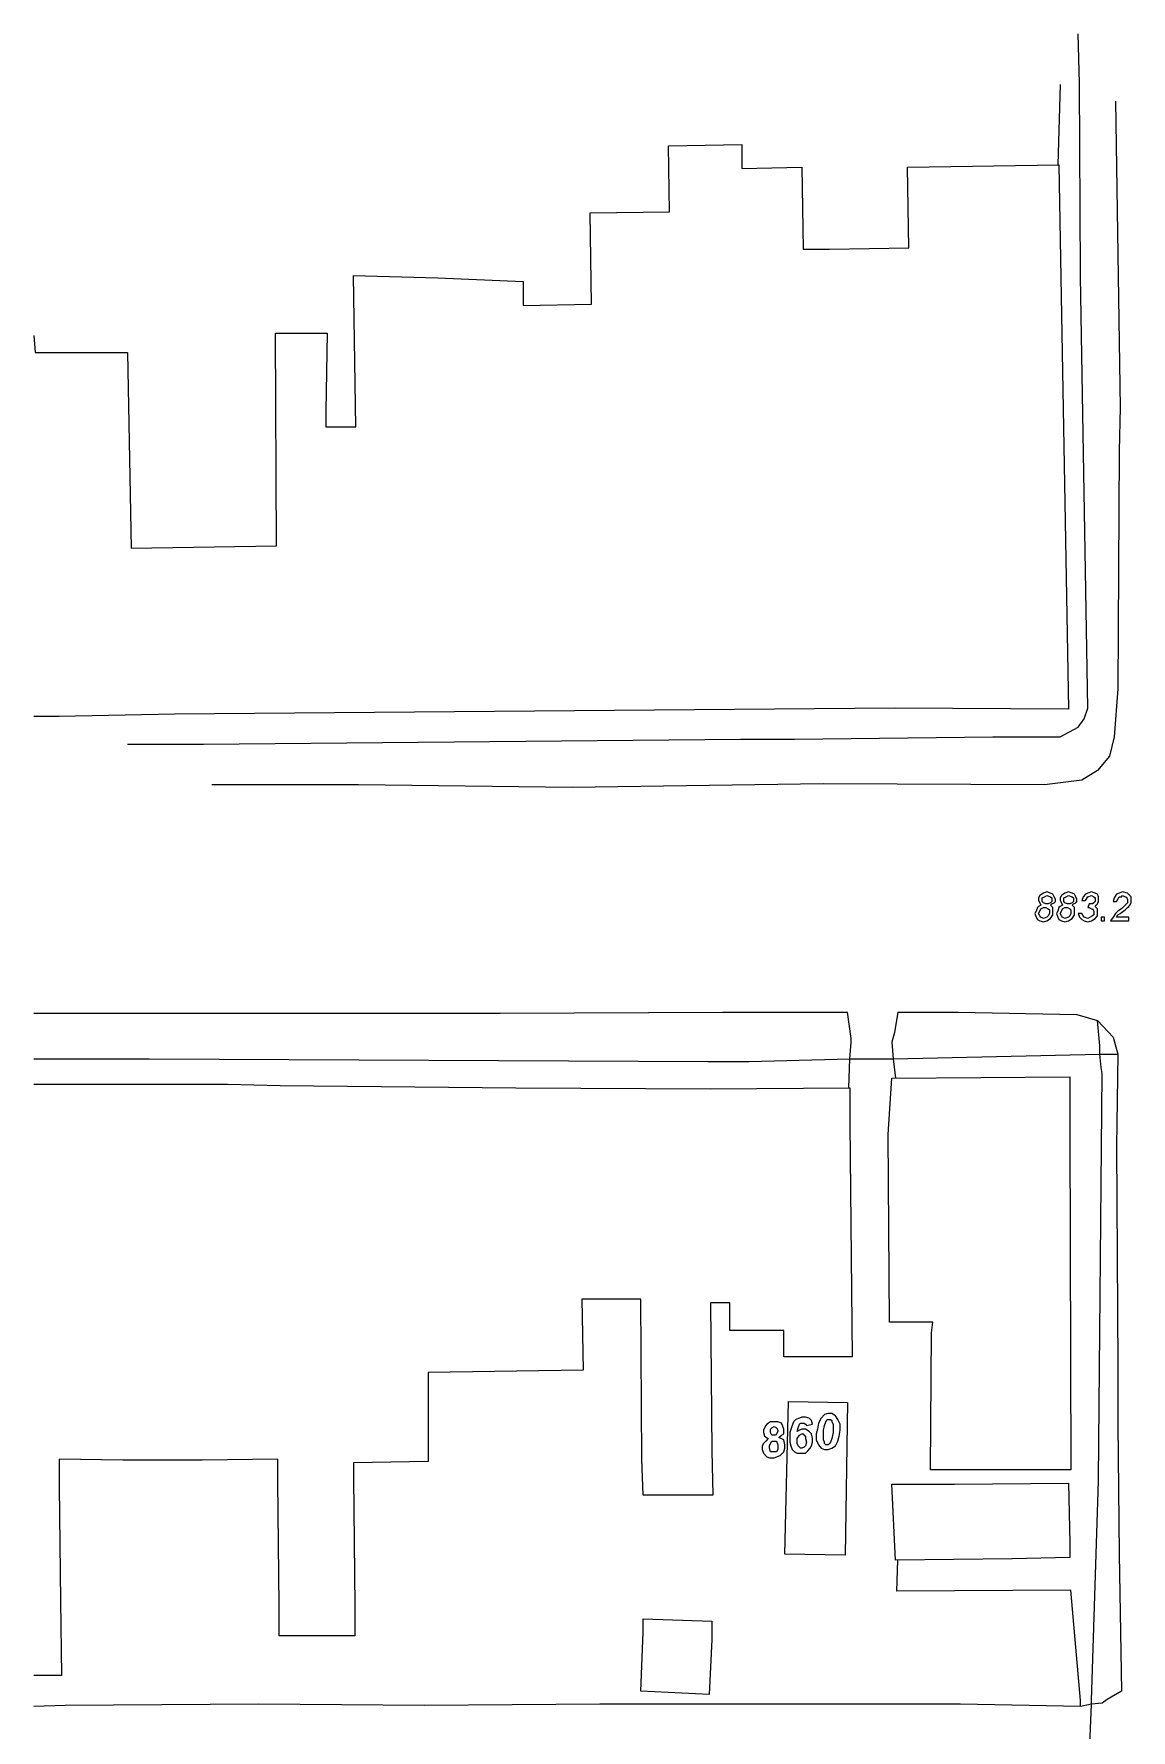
# Model space of a CAD drawing. Header units: feet. Extents: x -3749 to 14959, y 505 to 21005.
# Drawn here: x -3749 to -97, y 13607 to 19253 of the extents above; entities that cross this region are included whole.
import ezdxf

# ---------------------------------------------------------------- set-up
doc = ezdxf.new("R2010")
doc.units = ezdxf.units.FT
doc.layers.add('Topo', color=7, linetype='CONTINUOUS')

msp = doc.modelspace()

# ---------------------------------------------------------------- linework, layer by layer
at = {"layer": 'Topo', "color": 7}
for points in [[(-264.8, 18444.9), (-264.8, 18456.9), (-268.8, 19088.9), (-272.8, 19252.9)], [(-332.8, 19084.9), (-340.8, 18816.9)], [(-148.8, 19028.9), (-132.8, 18008.9), (-136.8, 17864.9)], [(-556.8, 16912.9), (-332.8, 16912.9), (-272.8, 16944.9), (-252.8, 16972.9), (-240.8, 17008.9), (-264.8, 18444.9)], [(-136.8, 17864.9), (-140.8, 17072.9), (-152.8, 16912.9), (-168.8, 16848.9), (-208.8, 16800.9), (-260.8, 16768.9), (-384.8, 16752.9), (-1120.8, 16756.9), (-1956.8, 16744.9), (-2668.8, 16752.9), (-3156.8, 16752.9)], [(-3436.8, 16888.9), (-3184.8, 16888.9), (-1396.8, 16904.9), (-1280.8, 16904.9), (-1216.8, 16904.9), (-556.8, 16912.9)], [(-3748.8, 15992.9), (-3032.8, 15992.9), (-2196.8, 15992.9), (-1456.8, 15996.9), (-1040.8, 15996.9)], [(-1028.8, 15909), (-1040.8, 15996.9)], [(-872.8, 15996.9), (-884.8, 15928.9)], [(-872.8, 15996.9), (-672.8, 15996.9), (-276.8, 15988.9), (-208.8, 15968.9)], [(-884.8, 15928.9), (-892.8, 15897), (-888.8, 15841)], [(-208.8, 15968.9), (-156.8, 15913), (-140.8, 15857)], [(-200.8, 15885), (-208.8, 15968.9)], [(-1032.8, 15841), (-1028.8, 15897), (-1028.8, 15909)], [(-200.8, 15857), (-200.8, 15885)], [(-3748.8, 15841), (-3364.8, 15841), (-1504.8, 15833), (-1368.8, 15833)], [(-1368.8, 15833), (-1032.8, 15841), (-888.8, 15841)], [(-1036.8, 15745), (-1032.8, 15841)], [(-888.8, 15841), (-200.8, 15857)], [(-888.8, 15841), (-880.8, 15777)], [(-204.8, 14441), (-192.8, 15793), (-196.8, 15813)], [(-196.8, 15813), (-200.8, 15857), (-188.8, 15857), (-140.8, 15857)], [(-140.8, 15857), (-144.8, 15549), (-140.8, 14821), (-140.8, 14625)], [(-140.8, 14625), (-136.8, 14193), (-128.8, 13737), (-176.8, 13709)], [(-228.8, 13705), (-204.8, 14437), (-204.8, 14441)], [(-264.8, 13705), (-296.8, 14073), (-876.8, 14069), (-872.8, 14173)], [(-228.8, 13693), (-264.8, 13685), (-664.8, 13693), (-1212.8, 13693), (-1864.8, 13693), (-2448.8, 13689), (-3000.8, 13693), (-3644.8, 13689), (-3748.8, 13685)], [(-264.8, 13685), (-264.8, 13705)], [(-236.8, 13505), (-228.8, 13693), (-228.8, 13705)], [(-176.8, 13709), (-192.8, 13697), (-228.8, 13693)]]:
    msp.add_lwpolyline(points, dxfattribs=at)
at = {"layer": 'Topo', "color": 1}
for points in [[(-3748.8, 18248.9), (-3744.8, 18192.9), (-3436.8, 18192.9), (-3424.8, 17540.9), (-2940.8, 17548.9), (-2944.8, 18256.9), (-2772.8, 18256.9), (-2776.8, 17996.9), (-2776.8, 17944.9), (-2676.8, 17944.9), (-2684.8, 18448.9), (-2404.8, 18440.9), (-2120.8, 18428.9), (-2120.8, 18348.9), (-1892.8, 18352.9), (-1896.8, 18656.9), (-1632.8, 18660.9), (-1636.8, 18880.9), (-1392.8, 18884.9), (-1392.8, 18804.9), (-1192.8, 18808.9), (-1188.8, 18536.9), (-1100.8, 18536.9), (-836.8, 18540.9), (-840.8, 18808.9), (-336.8, 18816.9), (-304.8, 17004.9), (-884.8, 17008.9), (-3280.8, 16988.9), (-3664.8, 16980.9), (-3748.8, 16980.9)], [(-396.8, 16352.9), (-404.8, 16348.9), (-408.8, 16344.9), (-412.8, 16332.9), (-416.8, 16324.9), (-412.8, 16312.9), (-408.8, 16304.9), (-400.8, 16300.9), (-388.8, 16296.9), (-376.8, 16300.9), (-364.8, 16308.9), (-356.8, 16320.9), (-356.8, 16332.9), (-356.8, 16344.9), (-364.8, 16352.9), (-360.8, 16356.9), (-352.8, 16360.9), (-348.8, 16364.9), (-348.8, 16372.9), (-352.8, 16380.9), (-356.8, 16388.9), (-364.8, 16392.9), (-376.8, 16396.9), (-388.8, 16392.9), (-400.8, 16384.9), (-404.8, 16376.9), (-404.8, 16368.9), (-400.8, 16360.9), (-396.8, 16352.9)], [(-392.8, 16368.9), (-392.8, 16376.9), (-384.8, 16380.9), (-376.8, 16384.9), (-364.8, 16380.9), (-360.8, 16376.9), (-360.8, 16372.9), (-360.8, 16364.9), (-364.8, 16360.9), (-372.8, 16356.9), (-380.8, 16356.9), (-388.8, 16360.9), (-392.8, 16364.9), (-392.8, 16368.9)], [(-324.8, 16352.9), (-332.8, 16348.9), (-336.8, 16344.9), (-340.8, 16332.9), (-344.8, 16324.9), (-340.8, 16312.9), (-336.8, 16304.9), (-328.8, 16300.9), (-316.8, 16296.9), (-304.8, 16300.9), (-292.8, 16308.9), (-284.8, 16320.9), (-284.8, 16332.9), (-284.8, 16344.9), (-292.8, 16352.9), (-288.8, 16356.9), (-280.8, 16360.9), (-276.8, 16364.9), (-276.8, 16372.9), (-280.8, 16380.9), (-284.8, 16388.9), (-292.8, 16392.9), (-304.8, 16396.9), (-316.8, 16392.9), (-328.8, 16384.9), (-332.8, 16376.9), (-332.8, 16368.9), (-328.8, 16360.9), (-324.8, 16352.9)], [(-320.8, 16368.9), (-320.8, 16376.9), (-312.8, 16380.9), (-304.8, 16384.9), (-292.8, 16380.9), (-288.8, 16376.9), (-288.8, 16372.9), (-288.8, 16364.9), (-292.8, 16360.9), (-300.8, 16356.9), (-308.8, 16356.9), (-316.8, 16360.9), (-320.8, 16364.9), (-320.8, 16368.9)], [(-272.8, 16324.9), (-268.8, 16312.9), (-260.8, 16304.9), (-252.8, 16300.9), (-240.8, 16296.9), (-228.8, 16300.9), (-216.8, 16308.9), (-208.8, 16316.9), (-208.8, 16328.9), (-208.8, 16340.9), (-216.8, 16348.9), (-212.8, 16352.9), (-208.8, 16356.9), (-204.8, 16364.9), (-204.8, 16372.9), (-204.8, 16380.9), (-208.8, 16388.9), (-216.8, 16392.9), (-228.8, 16396.9), (-240.8, 16392.9), (-248.8, 16388.9), (-256.8, 16380.9), (-260.8, 16368.9), (-248.8, 16368.9), (-240.8, 16380.9), (-228.8, 16384.9), (-220.8, 16380.9), (-216.8, 16376.9), (-216.8, 16368.9), (-216.8, 16364.9), (-220.8, 16360.9), (-224.8, 16356.9), (-236.8, 16356.9), (-240.8, 16344.9), (-236.8, 16344.9), (-228.8, 16340.9), (-224.8, 16340.9), (-220.8, 16332.9), (-220.8, 16328.9), (-220.8, 16320.9), (-224.8, 16316.9), (-232.8, 16312.9), (-240.8, 16308.9), (-252.8, 16312.9), (-256.8, 16316.9), (-260.8, 16324.9), (-272.8, 16324.9)], [(-164.8, 16300.9), (-104.8, 16300.9), (-104.8, 16312.9), (-144.8, 16312.9), (-140.8, 16320.9), (-132.8, 16324.9), (-128.8, 16328.9), (-116.8, 16336.9), (-108.8, 16344.9), (-104.8, 16348.9), (-100.8, 16352.9), (-96.8, 16360.9), (-96.8, 16368.9), (-96.8, 16380.9), (-108.8, 16392.9), (-124.8, 16396.9), (-136.8, 16392.9), (-144.8, 16388.9), (-152.8, 16376.9), (-156.8, 16364.9), (-144.8, 16364.9), (-140.8, 16372.9), (-136.8, 16380.9), (-128.8, 16380.9), (-124.8, 16384.9), (-116.8, 16380.9), (-112.8, 16380.9), (-108.8, 16372.9), (-108.8, 16368.9), (-108.8, 16360.9), (-116.8, 16352.9), (-120.8, 16348.9), (-128.8, 16340.9), (-140.8, 16332.9), (-148.8, 16324.9), (-156.8, 16312.9), (-164.8, 16300.9)], [(-404.8, 16324.9), (-400.8, 16332.9), (-396.8, 16340.9), (-388.8, 16344.9), (-380.8, 16344.9), (-372.8, 16340.9), (-368.8, 16336.9), (-368.8, 16332.9), (-368.8, 16324.9), (-372.8, 16316.9), (-376.8, 16312.9), (-388.8, 16308.9), (-396.8, 16312.9), (-400.8, 16316.9), (-404.8, 16324.9)], [(-332.8, 16324.9), (-328.8, 16332.9), (-324.8, 16340.9), (-316.8, 16344.9), (-308.8, 16344.9), (-300.8, 16340.9), (-296.8, 16336.9), (-296.8, 16332.9), (-296.8, 16324.9), (-300.8, 16316.9), (-304.8, 16312.9), (-316.8, 16308.9), (-324.8, 16312.9), (-328.8, 16316.9), (-332.8, 16324.9)], [(-196.8, 16300.9), (-184.8, 16300.9), (-184.8, 16312.9), (-196.8, 16312.9), (-196.8, 16300.9)], [(-3748.8, 15757), (-3104.8, 15757), (-2928.8, 15753), (-2144.8, 15745), (-1496.8, 15741), (-1032.8, 15745), (-1032.8, 15625), (-1024.8, 14849), (-1252.8, 14849), (-1252.8, 14937), (-1432.8, 14937), (-1432.8, 15029), (-1496.8, 15029), (-1492.8, 14537), (-1488.8, 14389), (-1720.8, 14389), (-1724.8, 14509), (-1728.8, 15041), (-1924.8, 15041), (-1920.8, 14805), (-2436.8, 14797), (-2436.8, 14501), (-2684.8, 14497), (-2684.8, 14445), (-2680.8, 14021), (-2680.8, 13921), (-2932.8, 13921), (-2932.8, 14021), (-2936.8, 14433), (-2936.8, 14509), (-3188.8, 14505), (-3452.8, 14505), (-3664.8, 14509), (-3664.8, 14417), (-3660.8, 14037), (-3656.8, 13789), (-3748.8, 13789)], [(-300.8, 15597), (-296.8, 14473), (-764.8, 14473), (-760.8, 14929), (-756.8, 14965), (-900.8, 14965), (-904.8, 15589), (-892.8, 15777), (-300.8, 15781), (-300.8, 15597)], [(-1236.8, 14701), (-1040.8, 14697), (-1048.8, 14189), (-1248.8, 14193), (-1236.8, 14701)], [(-1304.8, 14577), (-1312.8, 14569), (-1320.8, 14561), (-1324.8, 14553), (-1324.8, 14541), (-1320.8, 14529), (-1308.8, 14517), (-1300.8, 14513), (-1284.8, 14513), (-1264.8, 14521), (-1252.8, 14533), (-1248.8, 14545), (-1248.8, 14557), (-1252.8, 14573), (-1268.8, 14581), (-1260.8, 14589), (-1252.8, 14593), (-1252.8, 14601), (-1252.8, 14609), (-1256.8, 14621), (-1260.8, 14629), (-1272.8, 14633), (-1288.8, 14633), (-1296.8, 14633), (-1308.8, 14625), (-1312.8, 14621), (-1316.8, 14613), (-1320.8, 14605), (-1320.8, 14597), (-1316.8, 14585), (-1304.8, 14577)], [(-1156.8, 14625), (-1160.8, 14637), (-1168.8, 14645), (-1180.8, 14649), (-1192.8, 14649), (-1200.8, 14645), (-1212.8, 14641), (-1220.8, 14633), (-1224.8, 14621), (-1232.8, 14597), (-1232.8, 14565), (-1228.8, 14553), (-1224.8, 14541), (-1216.8, 14533), (-1208.8, 14529), (-1200.8, 14529), (-1188.8, 14529), (-1180.8, 14529), (-1172.8, 14537), (-1164.8, 14545), (-1160.8, 14553), (-1156.8, 14565), (-1156.8, 14577), (-1160.8, 14593), (-1168.8, 14601), (-1180.8, 14609), (-1192.8, 14609), (-1200.8, 14605), (-1208.8, 14601), (-1204.8, 14613), (-1200.8, 14625), (-1196.8, 14629), (-1192.8, 14629), (-1184.8, 14629), (-1180.8, 14625), (-1176.8, 14621), (-1156.8, 14625)], [(-1144.8, 14573), (-1136.8, 14557), (-1128.8, 14545), (-1116.8, 14541), (-1104.8, 14541), (-1092.8, 14545), (-1080.8, 14553), (-1072.8, 14569), (-1068.8, 14585), (-1064.8, 14605), (-1064.8, 14625), (-1072.8, 14641), (-1080.8, 14653), (-1092.8, 14661), (-1104.8, 14661), (-1116.8, 14657), (-1128.8, 14645), (-1136.8, 14629), (-1140.8, 14609), (-1144.8, 14593), (-1144.8, 14573)], [(-1120.8, 14573), (-1120.8, 14585), (-1120.8, 14605), (-1116.8, 14621), (-1112.8, 14633), (-1108.8, 14641), (-1100.8, 14641), (-1096.8, 14641), (-1092.8, 14637), (-1092.8, 14633), (-1088.8, 14625), (-1088.8, 14613), (-1088.8, 14597), (-1092.8, 14577), (-1096.8, 14565), (-1100.8, 14561), (-1104.8, 14557), (-1112.8, 14557), (-1116.8, 14561), (-1116.8, 14565), (-1120.8, 14573)], [(-1300.8, 14545), (-1300.8, 14553), (-1296.8, 14561), (-1292.8, 14569), (-1284.8, 14569), (-1280.8, 14569), (-1276.8, 14569), (-1272.8, 14557), (-1272.8, 14549), (-1272.8, 14541), (-1276.8, 14533), (-1284.8, 14533), (-1292.8, 14533), (-1296.8, 14533), (-1300.8, 14545)], [(-1296.8, 14597), (-1296.8, 14605), (-1296.8, 14609), (-1292.8, 14613), (-1284.8, 14617), (-1276.8, 14613), (-1272.8, 14605), (-1272.8, 14601), (-1276.8, 14593), (-1280.8, 14589), (-1284.8, 14589), (-1288.8, 14589), (-1292.8, 14589), (-1296.8, 14597)], [(-1208.8, 14561), (-1208.8, 14577), (-1200.8, 14589), (-1192.8, 14593), (-1188.8, 14593), (-1184.8, 14589), (-1180.8, 14585), (-1180.8, 14577), (-1176.8, 14565), (-1180.8, 14553), (-1184.8, 14549), (-1192.8, 14545), (-1196.8, 14545), (-1200.8, 14549), (-1204.8, 14553), (-1208.8, 14561)], [(-300.8, 14229), (-300.8, 14181), (-492.8, 14177), (-880.8, 14173), (-892.8, 14425), (-684.8, 14425), (-304.8, 14429), (-300.8, 14229)], [(-1492.8, 13969), (-1492.8, 13909), (-1500.8, 13725), (-1728.8, 13737), (-1720.8, 13933), (-1720.8, 13977), (-1492.8, 13969)]]:
    msp.add_lwpolyline(points, dxfattribs=at)

doc.saveas('drawing.dxf')
